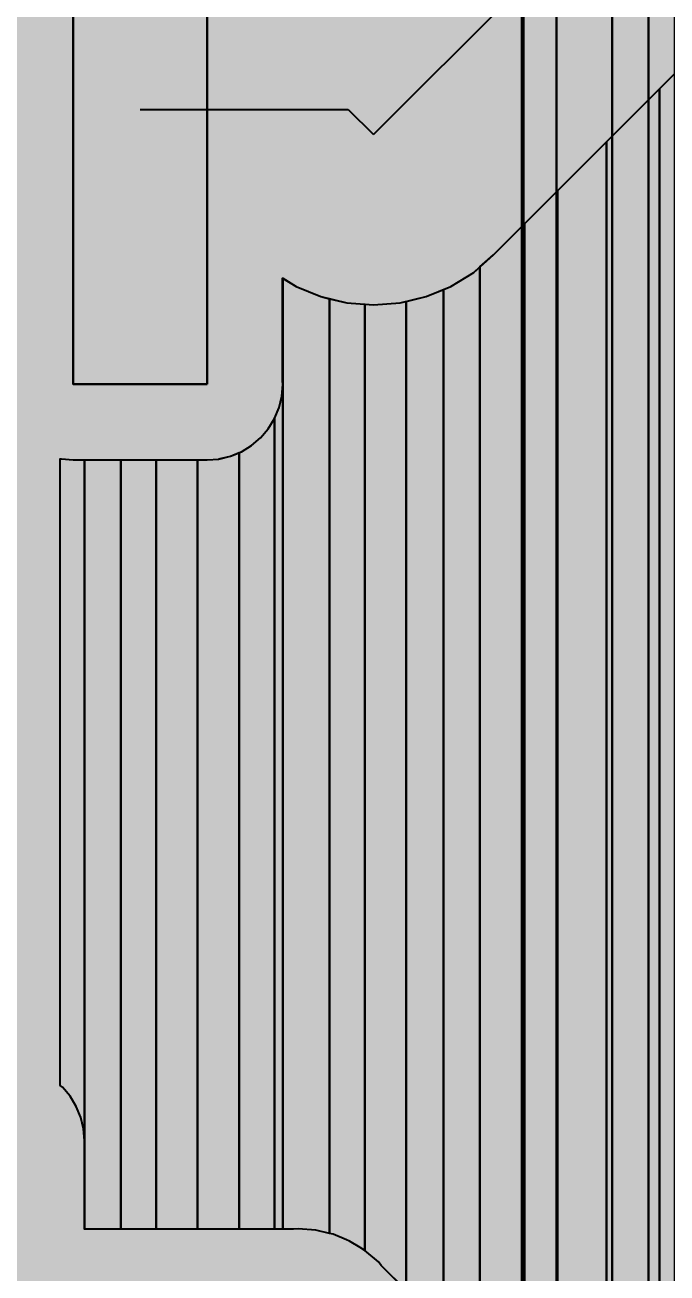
# Model space of a CAD drawing. Header units: millimetres. Extents: x 2 to 110, y 3 to 56.
# Drawn here: x 57.515 to 59.676, y 21.715 to 25.915 of the extents above; entities that cross this region are included whole.
import ezdxf

# ---------------------------------------------------------------- set-up
doc = ezdxf.new("R2010")
doc.units = ezdxf.units.MM
doc.layers.add('bottom_copper', color=7, linetype='Continuous')
doc.layers.add('top_copper', color=7, linetype='Continuous')

# ---------------------------------------------------------------- blocks, each defined once
blk = doc.blocks.new('Block32662')
at = {"layer": 'bottom_copper', "lineweight": 40}
for points in [[(0, 0), (-2.181, -2.1811), (-3.4404, -2.1811), (-3.4404, 42.8669), (0, 42.8669), (0, 0)], [(0.0057, 0.0057), (0, 0), (0, 41.2519), (0.0057, 41.1793), (0.0057, 0.0057)], [(0.1167, 0.1167), (0.0057, 0.0057), (0.0057, 33.7599), (0.0182, 33.6005), (0.0555, 33.445), (0.1167, 33.2972), (0.1167, 0.1167)], [(0.3042, 0.3042), (0.1167, 0.1167), (0.1167, 33.2972), (0.2003, 33.1609), (0.3042, 33.0393), (0.3042, 0.3042)], [(0.4258, 0.4258), (0.3042, 0.3042), (0.3042, 33.0393), (0.4258, 32.9354), (0.4258, 0.4258)], [(0.5137, 0.5137), (0.4258, 0.4258), (0.4258, 32.9354), (0.5137, 32.8815), (0.5137, 0.5137)]]:
    blk.add_hatch(color=7, dxfattribs=at).paths.add_polyline_path(points, flags=0)
at = {"layer": 'bottom_copper', "color": 7, "lineweight": 40}
for points in [[(0, 0), (-2.181, -2.1811), (-3.4404, -2.1811), (-3.4404, 42.8669), (0, 42.8669), (0, 0)], [(0.0057, 0.0057), (0, 0), (0, 41.2519), (0.0057, 41.1793), (0.0057, 0.0057)], [(0.1167, 0.1167), (0.0057, 0.0057), (0.0057, 33.7599), (0.0182, 33.6005), (0.0555, 33.445), (0.1167, 33.2972), (0.1167, 0.1167)], [(0.3042, 0.3042), (0.1167, 0.1167), (0.1167, 33.2972), (0.2003, 33.1609), (0.3042, 33.0393), (0.3042, 0.3042)], [(0.4258, 0.4258), (0.3042, 0.3042), (0.3042, 33.0393), (0.4258, 32.9354), (0.4258, 0.4258)], [(0.5137, 0.5137), (0.4258, 0.4258), (0.4258, 32.9354), (0.5137, 32.8815), (0.5137, 0.5137)]]:
    blk.add_lwpolyline(points, close=True, dxfattribs=at)
blk = doc.blocks.new('Block110843')
at = {"layer": 'top_copper', "lineweight": 40}
for points in [[(6.2015, -6.7358), (6.1509, -6.6852), (6.1509, -1.7896), (6.2015, -1.739), (6.2015, -6.7358)], [(6.1509, -6.6852), (5.9727, -6.507), (5.9727, -1.9679), (6.1509, -1.7896), (6.1509, -6.6852)], [(5.9727, -6.507), (5.8072, -6.3416), (5.8072, -2.1334), (5.9727, -1.9679), (5.9727, -6.507)], [(5.8072, -6.3416), (5.6966, -6.231), (5.6966, -2.244), (5.8072, -2.1334), (5.8072, -6.3416)], [(5.6966, -6.231), (5.5468, -6.0812), (5.5468, -2.3887), (5.5927, -2.3479), (5.6966, -2.244), (5.6966, -6.231)], [(5.5468, -6.0812), (5.4245, -5.9589), (5.4245, -2.4647), (5.4489, -2.4546), (5.5256, -2.4076), (5.5468, -2.3887), (5.5468, -6.0812)], [(4.8833, -2.7838), (4.8825, -2.7738), (4.8825, -2.4265), (4.8833, -2.427), (4.8833, -2.7838)], [(5.0403, -5.6413), (4.9944, -5.6303), (4.9346, -5.6256), (4.9197, -5.6268), (4.8833, -5.6268), (4.8833, -2.427), (4.9284, -2.4546), (5.0115, -2.489), (5.0403, -2.4959), (5.0403, -5.6413)], [(5.4245, -5.9589), (5.2981, -5.8325), (5.2981, -2.5052), (5.3658, -2.489), (5.4245, -2.4647), (5.4245, -5.9589)], [(5.1592, -5.6986), (5.1435, -5.6889), (5.1081, -5.6673), (5.0972, -5.6627), (5.0527, -5.6443), (5.0403, -5.6413), (5.0403, -2.4959), (5.099, -2.51), (5.1592, -2.5148), (5.1592, -5.6986)], [(5.2981, -5.8325), (5.2146, -5.749), (5.2048, -5.7376), (5.1592, -5.6986), (5.1592, -2.5148), (5.1886, -2.5171), (5.2783, -2.51), (5.2981, -2.5052), (5.2981, -5.8325)], [(4.8833, -5.6268), (4.8555, -5.6268), (4.8555, -2.8995), (4.8708, -2.8625), (4.8801, -2.8237), (4.8833, -2.7838), (4.8833, -5.6268)], [(4.8555, -5.6268), (4.7367, -5.6268), (4.7366, -3.0139), (4.7442, -3.0108), (4.7783, -2.9899), (4.8087, -2.964), (4.8346, -2.9336), (4.8555, -2.8995), (4.8555, -5.6268)], [(4.7366, -5.6268), (4.5963, -5.6268), (4.5963, -3.0378), (4.6185, -3.0378), (4.6285, -3.0386), (4.6683, -3.0355), (4.7072, -3.0261), (4.7366, -3.0139), (4.7366, -5.6268)], [(4.2164, -5.3299), (4.2132, -5.2901), (4.2039, -5.2512), (4.1886, -5.2143), (4.1677, -5.1802), (4.1417, -5.1498), (4.1346, -5.1437), (4.1346, -3.0345), (4.1386, -3.0354), (4.1785, -3.0386), (4.1885, -3.0378), (4.2164, -3.0378), (4.2164, -5.3299)], [(4.3389, -5.6268), (4.2164, -5.6268), (4.2164, -3.0378), (4.3389, -3.0378), (4.3389, -5.6268)], [(4.4567, -5.6268), (4.3389, -5.6268), (4.3389, -3.0378), (4.4567, -3.0378), (4.4567, -5.6268)], [(4.5963, -5.6268), (4.4567, -5.6268), (4.4567, -3.0378), (4.5963, -3.0378), (4.5963, -5.6268)], [(4.2164, -5.6268), (4.2156, -5.6268), (4.2156, -5.3399), (4.2164, -5.3299), (4.2164, -5.6268)]]:
    blk.add_hatch(color=7, dxfattribs=at).paths.add_polyline_path(points, flags=0)
at = {"layer": 'top_copper', "color": 7, "lineweight": 40}
for points in [[(6.2015, -6.7358), (6.1509, -6.6852), (6.1509, -1.7896), (6.2015, -1.739), (6.2015, -6.7358)], [(6.1509, -6.6852), (5.9727, -6.507), (5.9727, -1.9679), (6.1509, -1.7896), (6.1509, -6.6852)], [(5.9727, -6.507), (5.8072, -6.3416), (5.8072, -2.1334), (5.9727, -1.9679), (5.9727, -6.507)], [(5.8072, -6.3416), (5.6966, -6.231), (5.6966, -2.244), (5.8072, -2.1334), (5.8072, -6.3416)], [(5.6966, -6.231), (5.5468, -6.0812), (5.5468, -2.3887), (5.5927, -2.3479), (5.6966, -2.244), (5.6966, -6.231)], [(5.5468, -6.0812), (5.4245, -5.9589), (5.4245, -2.4647), (5.4489, -2.4546), (5.5256, -2.4076), (5.5468, -2.3887), (5.5468, -6.0812)], [(4.8833, -2.7838), (4.8825, -2.7738), (4.8825, -2.4265), (4.8833, -2.427), (4.8833, -2.7838)], [(5.0403, -5.6413), (4.9944, -5.6303), (4.9346, -5.6256), (4.9197, -5.6268), (4.8833, -5.6268), (4.8833, -2.427), (4.9284, -2.4546), (5.0115, -2.489), (5.0403, -2.4959), (5.0403, -5.6413)], [(5.4245, -5.9589), (5.2981, -5.8325), (5.2981, -2.5052), (5.3658, -2.489), (5.4245, -2.4647), (5.4245, -5.9589)], [(5.1592, -5.6986), (5.1435, -5.6889), (5.1081, -5.6673), (5.0972, -5.6627), (5.0527, -5.6443), (5.0403, -5.6413), (5.0403, -2.4959), (5.099, -2.51), (5.1592, -2.5148), (5.1592, -5.6986)], [(5.2981, -5.8325), (5.2146, -5.749), (5.2048, -5.7376), (5.1592, -5.6986), (5.1592, -2.5148), (5.1886, -2.5171), (5.2783, -2.51), (5.2981, -2.5052), (5.2981, -5.8325)], [(4.8833, -5.6268), (4.8555, -5.6268), (4.8555, -2.8995), (4.8708, -2.8625), (4.8801, -2.8237), (4.8833, -2.7838), (4.8833, -5.6268)], [(4.8555, -5.6268), (4.7367, -5.6268), (4.7366, -3.0139), (4.7442, -3.0108), (4.7783, -2.9899), (4.8087, -2.964), (4.8346, -2.9336), (4.8555, -2.8995), (4.8555, -5.6268)], [(4.7366, -5.6268), (4.5963, -5.6268), (4.5963, -3.0378), (4.6185, -3.0378), (4.6285, -3.0386), (4.6683, -3.0355), (4.7072, -3.0261), (4.7366, -3.0139), (4.7366, -5.6268)], [(4.2164, -5.3299), (4.2132, -5.2901), (4.2039, -5.2512), (4.1886, -5.2143), (4.1677, -5.1802), (4.1417, -5.1498), (4.1346, -5.1437), (4.1346, -3.0345), (4.1386, -3.0354), (4.1785, -3.0386), (4.1885, -3.0378), (4.2164, -3.0378), (4.2164, -5.3299)], [(4.3389, -5.6268), (4.2164, -5.6268), (4.2164, -3.0378), (4.3389, -3.0378), (4.3389, -5.6268)], [(4.4567, -5.6268), (4.3389, -5.6268), (4.3389, -3.0378), (4.4567, -3.0378), (4.4567, -5.6268)], [(4.5963, -5.6268), (4.4567, -5.6268), (4.4567, -3.0378), (4.5963, -3.0378), (4.5963, -5.6268)], [(4.2164, -5.6268), (4.2156, -5.6268), (4.2156, -5.3399), (4.2164, -5.3299), (4.2164, -5.6268)]]:
    blk.add_lwpolyline(points, close=True, dxfattribs=at)

msp = doc.modelspace()

# ---------------------------------------------------------------- hatches: boundary and pattern name
at = {"layer": 'top_copper', "lineweight": 40}
msp.add_hatch(color=7, dxfattribs=at).paths.add_polyline_path([(58.1279, 24.706), (57.6779, 24.706), (57.6779, 26.556), (58.1279, 26.556), (58.1279, 24.706)], flags=0)

# ---------------------------------------------------------------- linework, layer by layer
at = {"layer": 'top_copper', "color": 7, "lineweight": 40}
for p, q in [((57.6779, 26.556), (57.6779, 24.706)), ((58.1279, 24.706), (58.1279, 26.556)), ((59.6279, 26.486), (58.688, 25.546)), ((59.0921, 25.1419), (59.8646, 25.9145)), ((57.903, 25.631), (58.603, 25.631)), ((58.603, 25.631), (58.688, 25.546)), ((59.025, 25.0822), (59.0921, 25.1419)), ((58.9483, 25.0352), (59.025, 25.0822)), ((58.3819, 24.716), (58.3819, 25.0633)), ((58.3819, 25.0633), (58.4278, 25.0352)), ((58.4278, 25.0352), (58.5109, 25.0008)), ((58.8652, 25.0008), (58.9483, 25.0352)), ((58.5109, 25.0008), (58.5984, 24.9798)), ((58.7777, 24.9798), (58.8652, 25.0008)), ((58.5984, 24.9798), (58.688, 24.9727)), ((58.688, 24.9727), (58.7777, 24.9798)), ((57.6779, 24.706), (58.1279, 24.706)), ((58.3795, 24.6661), (58.3827, 24.706)), ((58.3827, 24.706), (58.3819, 24.716)), ((58.3702, 24.6273), (58.3795, 24.6661)), ((58.3549, 24.5903), (58.3702, 24.6273)), ((58.334, 24.5562), (58.3549, 24.5903)), ((58.3081, 24.5258), (58.334, 24.5562)), ((58.2436, 24.479), (58.2777, 24.4999)), ((58.2777, 24.4999), (58.3081, 24.5258)), ((57.634, 22.3461), (57.634, 24.4553)), ((57.634, 24.4553), (57.638, 24.4544)), ((57.638, 24.4544), (57.6779, 24.4512)), ((57.6779, 24.4512), (57.6879, 24.452)), ((57.6879, 24.452), (58.1179, 24.452)), ((58.1179, 24.452), (58.1279, 24.4512)), ((58.1279, 24.4512), (58.1677, 24.4543)), ((58.1677, 24.4543), (58.1678, 24.4544)), ((58.1678, 24.4544), (58.2066, 24.4637)), ((58.2066, 24.4637), (58.2436, 24.479)), ((57.6411, 22.34), (57.634, 22.3461)), ((57.6671, 22.3096), (57.6411, 22.34)), ((57.688, 22.2755), (57.6671, 22.3096)), ((57.7033, 22.2386), (57.688, 22.2755)), ((57.7126, 22.1997), (57.7033, 22.2386)), ((57.7158, 22.1599), (57.7126, 22.1997)), ((57.715, 22.1499), (57.7158, 22.1599)), ((57.715, 21.863), (57.715, 22.1499)), ((58.4191, 21.863), (57.715, 21.863)), ((58.434, 21.8642), (58.4191, 21.863)), ((58.4938, 21.8595), (58.434, 21.8642)), ((58.5397, 21.8485), (58.4938, 21.8595)), ((58.5521, 21.8455), (58.5397, 21.8485)), ((58.5966, 21.8271), (58.5521, 21.8455)), ((58.6075, 21.8225), (58.5966, 21.8271)), ((58.6429, 21.8009), (58.6075, 21.8225)), ((58.6586, 21.7912), (58.6429, 21.8009)), ((58.7042, 21.7522), (58.6586, 21.7912)), ((58.714, 21.7408), (58.7042, 21.7522)), ((59.9066, 20.5483), (58.714, 21.7408))]:
    msp.add_line(p, q, dxfattribs=at)
msp.add_lwpolyline([(58.1279, 24.706), (57.6779, 24.706), (57.6779, 26.556), (58.1279, 26.556), (58.1279, 24.706)], close=True, dxfattribs=at)

# ---------------------------------------------------------------- block references
at = {"layer": 'bottom_copper'}
msp.add_blockref('Block32662', (59.1872, 12.1061), dxfattribs=at)
at = {"layer": 'top_copper'}
msp.add_blockref('Block110843', (53.4994, 27.4898), dxfattribs=at)

doc.saveas('drawing.dxf')
